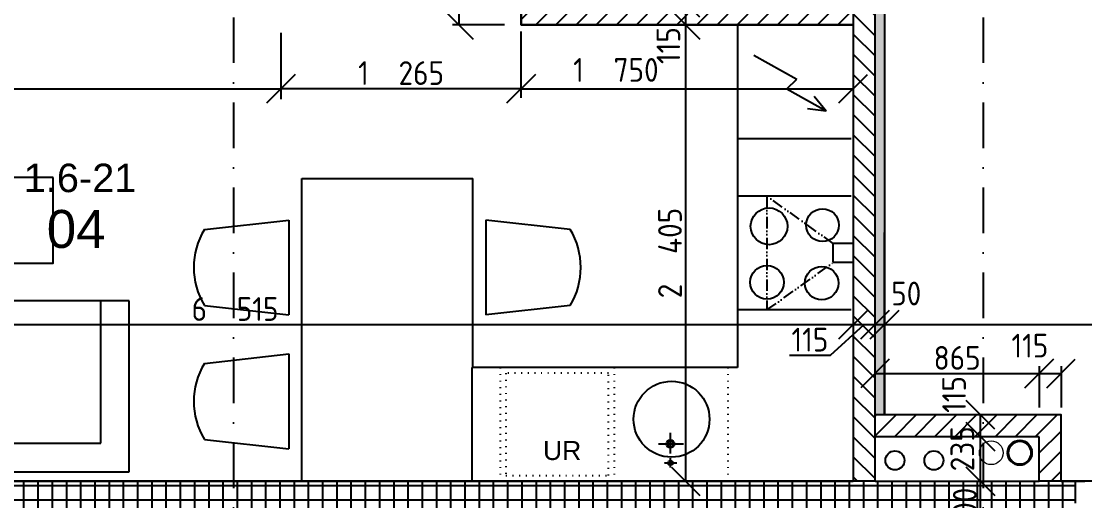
# Model space of a CAD drawing. Extents: x 4511820 to 5180432, y -1526536 to -944957.
# Drawn here: x 5030987 to 5036591, y -1318858 to -1316332 of the extents above; entities that cross this region are included whole.
import ezdxf

# ---------------------------------------------------------------- set-up
doc = ezdxf.new("R2010")
doc.units = 0
doc.header["$MEASUREMENT"] = 0
for name, pattern in [('ACAD_ISO07W100', [3.5, 0.5, -3]), ('ACAD_ISO12W100', [22, 12, -3, 0.5, -3, 0.5, -3]), ('BODKOCIARKOVANA_3', [5.6, 3, -1.3, 0, -1.3]), ('DASHED', [0.75, 0.5, -0.25])]:
    doc.linetypes.add(name, pattern=pattern)
doc.layers.get('0').update_dxf_attribs({"linetype": 'CONTINUOUS'})
doc.layers.get('Defpoints').update_dxf_attribs({"color": 61, "linetype": 'CONTINUOUS'})
for name, color, linetype in [('KÓTY', 4, 'CONTINUOUS'), ('MÚRY', 1, 'CONTINUOUS'), ('osi', 253, 'CONTINUOUS'), ('Plochy', 41, 'CONTINUOUS'), ('POPIS', 7, 'CONTINUOUS'), ('TENKÁ', 7, 'CONTINUOUS'), ('ZARIADENIE', 47, 'CONTINUOUS'), ('ZARIADENIE1', 145, 'CONTINUOUS'), ('zz-vetr', 52, 'CONTINUOUS'), ('ŠRAFY', 82, 'CONTINUOUS')]:
    doc.layers.add(name, color=color, linetype=linetype)
doc.layers.add('zz-kanal-daždová', color=136, linetype='CONTINUOUS', lineweight=40)
doc.layers.add('zz-kanal-splaskova', color=37, linetype='CONTINUOUS', lineweight=18)
doc.styles.add('ARIAL', font='arial.ttf')
doc.styles.add('STYLE1', font='isocp.shx')
doc.dimstyles.new('STANDARD-50', dxfattribs={"dimtxt": 125, "dimasz": 150, "dimexe": 10, "dimexo": 200, "dimgap": 20, "dimtad": 1, "dimdsep": 46, "dimlunit": 6, "dimtxsty": 'STYLE1', "dimblk1": 'OBLIQUE', "dimblk2": 'OBLIQUE', "dimsah": 1, "dimcen": 2.5, "dimse1": 1, "dimse2": 1, "dimadec": 0, "dimazin": 0, "dimtfac": 1, "dimtmove": 1, "dimatfit": 3, "dimldrblk": 'OBLIQUE', "dimfxl": 1, "dimtolj": 1, "dimtzin": 0, "dimarcsym": 0})

# ---------------------------------------------------------------- blocks, each defined once
blk = doc.blocks.new('SESACKA ROH1')
at = {"layer": 'ZARIADENIE', "color": 30, "ltscale": 0.25}
for p, q in [((4444944, -1318705.2), (4444944, -1317105.2)), ((4444944, -1317105.2), (4445844, -1317105.2)), ((4445094, -1318555.2), (4445094, -1317105.2)), ((4445844, -1317105.2), (4445844, -1317805.2)), ((4447444, -1317805.2), (4445844, -1317805.2)), ((4445844, -1317805.2), (4445844, -1318555.2)), ((4446569, -1317805.2), (4446569, -1318555.2)), ((4447294, -1318555.2), (4447294, -1317805.2)), ((4447444, -1318705.2), (4447444, -1317805.2)), ((4445094, -1318555.2), (4447294, -1318555.2)), ((4444944, -1318705.2), (4447444, -1318705.2))]:
    blk.add_line(p, q, dxfattribs=at)
at = {"layer": 'ZARIADENIE', "color": 45, "ltscale": 0.25}
blk.add_lwpolyline([(4447044, -1317155.2), (4446044, -1317155.2), (4446044, -1317605.2), (4447044, -1317605.2)], close=True, dxfattribs=at)
blk = doc.blocks.new('_OBLIQUE')
at = {"color": 0, "linetype": 'ByBlock'}
blk.add_line((-0.5, -0.5), (0.5, 0.5), dxfattribs=at)
blk = doc.blocks.new('*D23295')
at = {"layer": 'Defpoints', "color": 0}
for p in [(5036041.5, -1318405.2), (5036123.5, -1318405.2), (5036123.5, -1318520.2)]:
    blk.add_point(p, dxfattribs=at)
at = {"layer": 'KÓTY', "color": 0, "lineweight": -2}
blk.add_line((5036041.5, -1318520.2), (5036041.5, -1318405.2), dxfattribs=at)
at = {"layer": 'KÓTY', "color": 0, "linetype": 'ByBlock', "lineweight": -2, "xscale": 150, "yscale": 150, "zscale": 150}
for p, rotation in [((5036041.5, -1318405.2), 90), ((5036041.5, -1318520.2), 270)]:
    blk.add_blockref('_OBLIQUE', p, dxfattribs=dict(at, rotation=rotation))
at = {"layer": 'KÓTY', "color": 0, "insert": (5035902.5, -1318298), "char_height": 125, "attachment_point": 5, "rotation": 90, "style": 'STYLE1'}
blk.add_mtext('\\A1;115', dxfattribs=at)
blk = doc.blocks.new('*D23313')
at = {"layer": 'Defpoints', "color": 0}
for p in [(5035371, -1317930), (5028856, -1318700.2), (5035371, -1318700.2)]:
    blk.add_point(p, dxfattribs=at)
at = {"layer": 'KÓTY', "color": 0, "lineweight": -2}
blk.add_line((5028856, -1317930), (5035371, -1317930), dxfattribs=at)
at = {"layer": 'KÓTY', "color": 0, "linetype": 'ByBlock', "lineweight": -2, "xscale": 150, "yscale": 150, "zscale": 150, "rotation": 180}
blk.add_blockref('_OBLIQUE', (5028856, -1317930), dxfattribs=at)
at = {"layer": 'KÓTY', "color": 0, "linetype": 'ByBlock', "lineweight": -2, "xscale": 150, "yscale": 150, "zscale": 150}
blk.add_blockref('_OBLIQUE', (5035371, -1317930), dxfattribs=at)
at = {"layer": 'KÓTY', "color": 0, "insert": (5032113.5, -1317847.5), "char_height": 125, "attachment_point": 5, "style": 'STYLE1'}
blk.add_mtext('\\A1;6ﾠ515', dxfattribs=at)
blk = doc.blocks.new('*D23314')
at = {"layer": 'Defpoints', "color": 0}
for p in [(5035371, -1317930), (5035486, -1317930), (5035486, -1317930)]:
    blk.add_point(p, dxfattribs=at)
at = {"layer": 'KÓTY', "color": 0, "lineweight": -2}
for p, q in [((5035250.5, -1318091.5), (5035428.5, -1317930)), ((5035371, -1317930), (5035486, -1317930)), ((5035035.5, -1318091.5), (5035250.5, -1318091.5))]:
    blk.add_line(p, q, dxfattribs=at)
at = {"layer": 'KÓTY', "color": 0, "linetype": 'ByBlock', "lineweight": -2, "xscale": 150, "yscale": 150, "zscale": 150, "rotation": 180}
blk.add_blockref('_OBLIQUE', (5035371, -1317930), dxfattribs=at)
at = {"layer": 'KÓTY', "color": 0, "linetype": 'ByBlock', "lineweight": -2, "xscale": 150, "yscale": 150, "zscale": 150}
blk.add_blockref('_OBLIQUE', (5035486, -1317930), dxfattribs=at)
at = {"layer": 'KÓTY', "color": 0, "insert": (5035143, -1318009), "char_height": 125, "attachment_point": 5, "style": 'STYLE1'}
blk.add_mtext('\\A1;115', dxfattribs=at)
blk = doc.blocks.new('*D23315')
at = {"layer": 'Defpoints', "color": 0}
for p in [(5035486, -1317930), (5035536, -1317930), (5035536, -1317930)]:
    blk.add_point(p, dxfattribs=at)
at = {"layer": 'KÓTY', "color": 0, "lineweight": -2}
blk.add_line((5035486, -1317930), (5035536, -1317930), dxfattribs=at)
at = {"layer": 'KÓTY', "color": 0, "linetype": 'ByBlock', "lineweight": -2, "xscale": 150, "yscale": 150, "zscale": 150, "rotation": 180}
blk.add_blockref('_OBLIQUE', (5035486, -1317930), dxfattribs=at)
at = {"layer": 'KÓTY', "color": 0, "linetype": 'ByBlock', "lineweight": -2, "xscale": 150, "yscale": 150, "zscale": 150}
blk.add_blockref('_OBLIQUE', (5035536, -1317930), dxfattribs=at)
at = {"layer": 'KÓTY', "color": 0, "insert": (5035650.5, -1317766), "char_height": 125, "attachment_point": 5, "style": 'STYLE1'}
blk.add_mtext('\\A1;50', dxfattribs=at)
blk = doc.blocks.new('*D23316')
at = {"layer": 'Defpoints', "color": 0}
for p in [(5035536, -1317930), (5040541, -1317930), (5040541, -1317930)]:
    blk.add_point(p, dxfattribs=at)
at = {"layer": 'KÓTY', "color": 0, "lineweight": -2}
blk.add_line((5035536, -1317930), (5040541, -1317930), dxfattribs=at)
at = {"layer": 'KÓTY', "color": 0, "linetype": 'ByBlock', "lineweight": -2, "xscale": 150, "yscale": 150, "zscale": 150, "rotation": 180}
blk.add_blockref('_OBLIQUE', (5035536, -1317930), dxfattribs=at)
at = {"layer": 'KÓTY', "color": 0, "linetype": 'ByBlock', "lineweight": -2, "xscale": 150, "yscale": 150, "zscale": 150}
blk.add_blockref('_OBLIQUE', (5040541, -1317930), dxfattribs=at)
at = {"layer": 'KÓTY', "color": 0, "insert": (5038038.5, -1317847.5), "char_height": 125, "attachment_point": 5, "style": 'STYLE1'}
blk.add_mtext('\\A1;5ﾠ005', dxfattribs=at)
blk = doc.blocks.new('*D23317')
at = {"layer": 'Defpoints', "color": 0}
for p in [(5037041, -1312335.2), (5036721, -1318755.2), (5037016, -1318755.2)]:
    blk.add_point(p, dxfattribs=at)
at = {"layer": 'KÓTY', "color": 0, "lineweight": -2}
blk.add_line((5036721, -1312335.2), (5036721, -1318755.2), dxfattribs=at)
at = {"layer": 'KÓTY', "color": 0, "linetype": 'ByBlock', "lineweight": -2, "xscale": 150, "yscale": 150, "zscale": 150}
for p, rotation in [((5036721, -1312335.2), 90), ((5036721, -1318755.2), 270)]:
    blk.add_blockref('_OBLIQUE', p, dxfattribs=dict(at, rotation=rotation))
at = {"layer": 'KÓTY', "color": 0, "insert": (5036617.5, -1315935), "char_height": 125, "attachment_point": 5, "rotation": 90, "style": 'STYLE1'}
blk.add_mtext('\\A1;6ﾠ420', dxfattribs=at)
blk = doc.blocks.new('*D23318')
at = {"layer": 'Defpoints', "color": 0}
for p in [(5028856, -1315825.2), (5032356, -1315825.2), (5032356, -1316687)]:
    blk.add_point(p, dxfattribs=at)
at = {"layer": 'KÓTY', "color": 0, "lineweight": -2}
blk.add_line((5028856, -1316687), (5032356, -1316687), dxfattribs=at)
at = {"layer": 'KÓTY', "color": 0, "linetype": 'ByBlock', "lineweight": -2, "xscale": 150, "yscale": 150, "zscale": 150, "rotation": 180}
blk.add_blockref('_OBLIQUE', (5028856, -1316687), dxfattribs=at)
at = {"layer": 'KÓTY', "color": 0, "linetype": 'ByBlock', "lineweight": -2, "xscale": 150, "yscale": 150, "zscale": 150}
blk.add_blockref('_OBLIQUE', (5032356, -1316687), dxfattribs=at)
at = {"layer": 'KÓTY', "color": 0, "insert": (5030606, -1316604.5), "char_height": 125, "attachment_point": 5, "style": 'STYLE1'}
blk.add_mtext('\\A1;3ﾠ500', dxfattribs=at)
blk = doc.blocks.new('*D23319')
at = {"layer": 'Defpoints', "color": 0}
for p in [(5033621, -1316350.2), (5035371, -1316350.2), (5035371, -1316687)]:
    blk.add_point(p, dxfattribs=at)
at = {"layer": 'KÓTY', "color": 0, "lineweight": -2}
blk.add_line((5033621, -1316687), (5035371, -1316687), dxfattribs=at)
at = {"layer": 'KÓTY', "color": 0, "linetype": 'ByBlock', "lineweight": -2, "xscale": 150, "yscale": 150, "zscale": 150, "rotation": 180}
blk.add_blockref('_OBLIQUE', (5033621, -1316687), dxfattribs=at)
at = {"layer": 'KÓTY', "color": 0, "linetype": 'ByBlock', "lineweight": -2, "xscale": 150, "yscale": 150, "zscale": 150}
blk.add_blockref('_OBLIQUE', (5035371, -1316687), dxfattribs=at)
at = {"layer": 'KÓTY', "color": 0, "insert": (5034120.5, -1316588), "char_height": 125, "attachment_point": 5, "style": 'STYLE1'}
blk.add_mtext('\\A1;1ﾠ750', dxfattribs=at)
blk = doc.blocks.new('*D23320')
at = {"layer": 'Defpoints', "color": 0}
for p in [(5032356, -1315825.2), (5033621, -1315825.2), (5032356, -1316687)]:
    blk.add_point(p, dxfattribs=at)
at = {"layer": 'KÓTY', "color": 0, "lineweight": -2}
blk.add_line((5033621, -1316687), (5032356, -1316687), dxfattribs=at)
at = {"layer": 'KÓTY', "color": 0, "linetype": 'ByBlock', "lineweight": -2, "xscale": 150, "yscale": 150, "zscale": 150, "rotation": 180}
blk.add_blockref('_OBLIQUE', (5032356, -1316687), dxfattribs=at)
at = {"layer": 'KÓTY', "color": 0, "linetype": 'ByBlock', "lineweight": -2, "xscale": 150, "yscale": 150, "zscale": 150}
blk.add_blockref('_OBLIQUE', (5033621, -1316687), dxfattribs=at)
at = {"layer": 'KÓTY', "color": 0, "insert": (5032988.5, -1316604.5), "char_height": 125, "attachment_point": 5, "style": 'STYLE1'}
blk.add_mtext('\\A1;1ﾠ265', dxfattribs=at)
blk = doc.blocks.new('*D23330')
at = {"layer": 'Defpoints', "color": 0}
for p in [(5033736, -1316235.2), (5033486, -1316350.2), (5034488, -1316350.2)]:
    blk.add_point(p, dxfattribs=at)
at = {"layer": 'KÓTY', "color": 0, "lineweight": -2}
blk.add_line((5034488, -1316235.2), (5034488, -1316350.2), dxfattribs=at)
at = {"layer": 'KÓTY', "color": 0, "linetype": 'ByBlock', "lineweight": -2, "xscale": 150, "yscale": 150, "zscale": 150}
for p, rotation in [((5034488, -1316235.2), 90), ((5034488, -1316350.2), 270)]:
    blk.add_blockref('_OBLIQUE', p, dxfattribs=dict(at, rotation=rotation))
at = {"layer": 'KÓTY', "color": 0, "insert": (5034397, -1316459.5), "char_height": 125, "attachment_point": 5, "rotation": 90, "style": 'STYLE1'}
blk.add_mtext('\\A1;115', dxfattribs=at)
blk = doc.blocks.new('*D23331')
at = {"layer": 'Defpoints', "color": 0}
for p in [(5033621, -1316350.2), (5033371, -1318755.2), (5034488, -1318755.2)]:
    blk.add_point(p, dxfattribs=at)
at = {"layer": 'KÓTY', "color": 0, "lineweight": -2}
blk.add_line((5034488, -1316350.2), (5034488, -1318755.2), dxfattribs=at)
at = {"layer": 'KÓTY', "color": 0, "linetype": 'ByBlock', "lineweight": -2, "xscale": 150, "yscale": 150, "zscale": 150}
for p, rotation in [((5034488, -1316350.2), 90), ((5034488, -1318755.2), 270)]:
    blk.add_blockref('_OBLIQUE', p, dxfattribs=dict(at, rotation=rotation))
at = {"layer": 'KÓTY', "color": 0, "insert": (5034405.5, -1317552.7), "char_height": 125, "attachment_point": 5, "rotation": 90, "style": 'STYLE1'}
blk.add_mtext('\\A1;2ﾠ405', dxfattribs=at)
blk = doc.blocks.new('*D23387')
at = {"layer": 'Defpoints', "color": 0}
for p in [(5036041.5, -1318755.2), (5036041.5, -1318755.2), (5036041.5, -1319055.2)]:
    blk.add_point(p, dxfattribs=at)
at = {"layer": 'KÓTY', "color": 0, "lineweight": -2}
blk.add_line((5036041.5, -1319055.2), (5036041.5, -1318755.2), dxfattribs=at)
at = {"layer": 'KÓTY', "color": 0, "linetype": 'ByBlock', "lineweight": -2, "xscale": 150, "yscale": 150, "zscale": 150}
for p, rotation in [((5036041.5, -1318755.2), 90), ((5036041.5, -1319055.2), 270)]:
    blk.add_blockref('_OBLIQUE', p, dxfattribs=dict(at, rotation=rotation))
at = {"layer": 'KÓTY', "color": 0, "insert": (5035959, -1318905.2), "char_height": 125, "attachment_point": 5, "rotation": 90, "style": 'STYLE1'}
blk.add_mtext('\\A1;300', dxfattribs=at)
blk = doc.blocks.new('*D23388')
at = {"layer": 'Defpoints', "color": 0}
for p in [(5036041.5, -1318520.2), (5036041.5, -1318520.2), (5036041.5, -1318755.2)]:
    blk.add_point(p, dxfattribs=at)
at = {"layer": 'KÓTY', "color": 0, "lineweight": -2}
blk.add_line((5036041.5, -1318755.2), (5036041.5, -1318520.2), dxfattribs=at)
at = {"layer": 'KÓTY', "color": 0, "linetype": 'ByBlock', "lineweight": -2, "xscale": 150, "yscale": 150, "zscale": 150}
for p, rotation in [((5036041.5, -1318520.2), 90), ((5036041.5, -1318755.2), 270)]:
    blk.add_blockref('_OBLIQUE', p, dxfattribs=dict(at, rotation=rotation))
at = {"layer": 'KÓTY', "color": 0, "insert": (5035946, -1318584), "char_height": 125, "attachment_point": 5, "rotation": 90, "style": 'STYLE1'}
blk.add_mtext('\\A1;235', dxfattribs=at)
blk = doc.blocks.new('*D23389')
at = {"layer": 'Defpoints', "color": 0}
for p in [(5036351, -1318187.5), (5035486, -1318535.2), (5036351, -1318520.2)]:
    blk.add_point(p, dxfattribs=at)
at = {"layer": 'KÓTY', "color": 0, "lineweight": -2}
blk.add_line((5035486, -1318187.5), (5036351, -1318187.5), dxfattribs=at)
at = {"layer": 'KÓTY', "color": 0, "linetype": 'ByBlock', "lineweight": -2, "xscale": 150, "yscale": 150, "zscale": 150, "rotation": 180}
blk.add_blockref('_OBLIQUE', (5035486, -1318187.5), dxfattribs=at)
at = {"layer": 'KÓTY', "color": 0, "linetype": 'ByBlock', "lineweight": -2, "xscale": 150, "yscale": 150, "zscale": 150}
blk.add_blockref('_OBLIQUE', (5036351, -1318187.5), dxfattribs=at)
at = {"layer": 'KÓTY', "color": 0, "insert": (5035918.5, -1318105), "char_height": 125, "attachment_point": 5, "style": 'STYLE1'}
blk.add_mtext('\\A1;865', dxfattribs=at)
blk = doc.blocks.new('*D23390')
at = {"layer": 'Defpoints', "color": 0}
for p in [(5036466, -1318187.5), (5036351, -1318520.2), (5036466, -1318520.2)]:
    blk.add_point(p, dxfattribs=at)
at = {"layer": 'KÓTY', "color": 0, "lineweight": -2}
blk.add_line((5036351, -1318187.5), (5036466, -1318187.5), dxfattribs=at)
at = {"layer": 'KÓTY', "color": 0, "linetype": 'ByBlock', "lineweight": -2, "xscale": 150, "yscale": 150, "zscale": 150, "rotation": 180}
blk.add_blockref('_OBLIQUE', (5036351, -1318187.5), dxfattribs=at)
at = {"layer": 'KÓTY', "color": 0, "linetype": 'ByBlock', "lineweight": -2, "xscale": 150, "yscale": 150, "zscale": 150}
blk.add_blockref('_OBLIQUE', (5036466, -1318187.5), dxfattribs=at)
at = {"layer": 'KÓTY', "color": 0, "insert": (5036302, -1318040.5), "char_height": 125, "attachment_point": 5, "style": 'STYLE1'}
blk.add_mtext('\\A1;115', dxfattribs=at)
blk = doc.blocks.new('*D23400')
at = {"layer": 'Defpoints', "color": 0}
for p in [(5033621, -1315735.2), (5033293, -1316350.2), (5033621, -1316350.2)]:
    blk.add_point(p, dxfattribs=at)
at = {"layer": 'KÓTY', "color": 0, "lineweight": -2}
blk.add_line((5033293, -1315735.2), (5033293, -1316350.2), dxfattribs=at)
at = {"layer": 'KÓTY', "color": 0, "linetype": 'ByBlock', "lineweight": -2, "xscale": 150, "yscale": 150, "zscale": 150}
for p, rotation in [((5033293, -1315735.2), 90), ((5033293, -1316350.2), 270)]:
    blk.add_blockref('_OBLIQUE', p, dxfattribs=dict(at, rotation=rotation))
at = {"layer": 'KÓTY', "color": 0, "insert": (5033210.5, -1316042.7), "char_height": 125, "attachment_point": 5, "rotation": 90, "style": 'STYLE1'}
blk.add_mtext('\\A1;615', dxfattribs=at)

msp = doc.modelspace()

# ---------------------------------------------------------------- hatches: boundary and pattern name
at = {"layer": 'ŠRAFY', "ltscale": 0.25}
h = msp.add_hatch(dxfattribs=at)
h.set_pattern_fill('ANSI31', color=256, scale=600, angle=90, style=0)
h.set_pattern_definition([(135, (-2976355.03, 23031.926), (-53.0330086, -53.0330086), [])])
h.paths.add_polyline_path([(5035371, -1315635.191), (5035371, -1316235.191), (5035371, -1316350.191), (5035371, -1318755.191), (5035486, -1318755.191), (5035486, -1318535.191), (5035486, -1315635.191)])
at = {"layer": 'ŠRAFY'}
h = msp.add_hatch(dxfattribs=at)
h.set_pattern_fill('DOTS', color=256, scale=250, angle=90)
h.set_pattern_definition([(90, (-71441.844, -199631), (-15.625, 7.8125), [0, -15.625])])
h.paths.add_polyline_path([(5035536, -1318405.191), (5035536, -1315635.191), (5035486, -1315635.191), (5035486, -1318405.191)])
at = {"layer": 'ŠRAFY', "ltscale": 0.25}
h = msp.add_hatch(dxfattribs=at)
h.set_pattern_fill('ANSI31', color=256, scale=600, style=0)
h.set_pattern_definition([(45, (515270.5, 128041), (-53.0330086, 53.0330086), [])])
h.paths.add_polyline_path([(5033621, -1315735.191), (5033621, -1316350.191), (5035371, -1316350.191), (5035371, -1316235.191), (5033736, -1316235.191), (5033736, -1315735.191)])
h = msp.add_hatch(dxfattribs=at)
h.set_pattern_fill('ANSI31', color=256, scale=600, style=0)
h.set_pattern_definition([(45, (515270.5, 128436.5), (-53.0330086, 53.0330086), [])])
h.paths.add_polyline_path([(5035486, -1318520.191), (5036351, -1318520.191), (5036351, -1318755.191), (5036466, -1318755.191), (5036466, -1318405.191), (5035536, -1318405.191), (5035486, -1318405.191)])
h.paths.add_polyline_path([(5035777.5, -1318416.75), (5035777.5, -1318179.25), (5036027.5, -1318179.25), (5036027.5, -1318416.75)], flags=9)
h = msp.add_hatch(dxfattribs=at)
h.set_pattern_fill('ANSI37', color=256, scale=600, angle=45)
h.set_pattern_definition([(90, (-3307273.674, 493071.734), (-75, 1e-14), []), (180, (-3307273.674, 493071.734), (-1e-14, -75), [])])
h.paths.add_polyline_path([(5036351, -1318755.191), (5036236, -1318755.191), (5035486, -1318755.191), (5035371, -1318755.191), (5034711, -1318755.191), (5034111, -1318755.191), (5033511, -1318755.191), (5033361, -1318755.191), (5028856, -1318755.191), (5028681, -1318755.191), (5027241, -1318755.191), (5027241, -1319055.191), (5028681, -1319055.191), (5028856, -1319055.191), (5033366, -1319055.191), (5033941, -1319055.191), (5034191, -1319055.191), (5034291, -1319055.191), (5034541, -1319055.191), (5034991, -1319055.191), (5035641, -1319055.191), (5035756, -1319055.191), (5036491, -1319055.191), (5036491, -1318870.191), (5036541, -1318870.191), (5036541, -1318755.191), (5036466, -1318755.191)])

# ---------------------------------------------------------------- linework, layer by layer
at = {"layer": 'KÓTY'}
for p, q in [((5033533.5, -1316350.191), (5033260, -1316350.191)), ((5032356, -1316742.307), (5032356, -1316392.307)), ((5033621, -1316734.855), (5033621, -1316384.855)), ((5036351, -1318149), (5036351, -1318366.691)), ((5036466, -1318149), (5036466, -1318366.691))]:
    msp.add_line(p, q, dxfattribs=at)
at = {"layer": 'MÚRY', "ltscale": 0.25}
for p, q in [((5035536, -1315535.191), (5035536, -1318405.191)), ((5033621, -1316350.191), (5033621, -1315735.191)), ((5035371, -1316350.191), (5033621, -1316350.191)), ((5035371, -1316350.191), (5035371, -1318755.191))]:
    msp.add_line(p, q, dxfattribs=at)
at = {"layer": 'MÚRY'}
for p, q in [((5036466, -1318405.191), (5035536, -1318405.191)), ((5036466, -1318755.191), (5036466, -1318405.191)), ((5036351, -1318520.191), (5035486, -1318520.191)), ((5035486, -1318755.191), (5035486, -1318520.191)), ((5035486, -1318755.191), (5035486, -1318535.191)), ((5036351, -1318755.191), (5036351, -1318520.191)), ((5028856, -1318755.191), (5035371, -1318755.191)), ((5035486, -1318755.191), (5036236, -1318755.191)), ((5035486, -1318755.191), (5036351, -1318755.191)), ((5036466, -1318755.191), (5036591, -1318755.191))]:
    msp.add_line(p, q, dxfattribs=at)
at = {"layer": 'osi', "linetype": 'BODKOCIARKOVANA_3', "ltscale": 80}
for p, q in [((5032106, -1310038), (5032106, -1347555.191)), ((5036056, -1310038), (5036056, -1347555.191))]:
    msp.add_line(p, q, dxfattribs=at)
at = {"layer": 'Plochy'}
for points in [[(5035541, -1312635.191), (5037481, -1312635.191), (5037481, -1313835.191), (5037201, -1313835.191), (5037201, -1314935.191), (5037166, -1314935.191), (5037166, -1315135.191), (5038591, -1315135.191), (5038591, -1316935.191), (5040541, -1316935.191), (5040541, -1318755.191), (5036466, -1318755.191), (5036466, -1318405.191), (5035536, -1318405.191)], [(5028856, -1315825.191), (5032356, -1315825.191), (5032356, -1315710.191), (5031956, -1315710.191), (5031956, -1314635.191), (5033621, -1314635.191), (5033621, -1316350.191), (5035371, -1316350.191), (5035371, -1318755.191), (5028856, -1318755.191)]]:
    msp.add_lwpolyline(points, close=True, dxfattribs=at)
at = {"layer": 'TENKÁ'}
for p, q in [((5035486, -1318520.191), (5035486, -1315535.191)), ((5035371, -1316235.191), (5035371, -1316350.191)), ((5035536, -1318405.191), (5035486, -1318405.191)), ((5035486, -1318755.191), (5035371, -1318755.191)), ((5036466, -1318755.191), (5036351, -1318755.191)), ((5036541, -1318755.191), (5036541, -1318870.191))]:
    msp.add_line(p, q, dxfattribs=at)
at = {"layer": 'ZARIADENIE', "color": 45, "ltscale": 0.25}
for p, q in [((5032466, -1318760.191), (5032466, -1317160.191)), ((5032466, -1317160.191), (5033366, -1317160.191)), ((5033366, -1318155.191), (5033366, -1317160.191)), ((5031952.264, -1317428.695), (5032396.392, -1317378.695)), ((5032396.392, -1317378.695), (5032396.392, -1317878.695)), ((5033879.736, -1317428.695), (5033435.608, -1317378.695)), ((5033435.608, -1317378.695), (5033435.608, -1317878.695)), ((5031952.264, -1317828.695), (5032396.392, -1317878.695)), ((5033879.736, -1317828.695), (5033435.608, -1317878.695)), ((5031952.264, -1318134.352), (5032396.392, -1318084.352)), ((5032396.392, -1318084.352), (5032396.392, -1318584.352)), ((5031952.264, -1318534.352), (5032396.392, -1318584.352))]:
    msp.add_line(p, q, dxfattribs=at)
for centre, start, end in [((5032282.287, -1317628.695), 148.783386, 211.216614), ((5033549.713, -1317628.695), 328.783386, 31.216614), ((5032282.287, -1318334.352), 148.783386, 211.216614)]:
    msp.add_arc(centre, 385.896, start, end, dxfattribs=at)
at = {"layer": 'ZARIADENIE1', "color": 8, "ltscale": 0.25}
for p, q in [((5034761, -1316350.191), (5034761, -1318155.191)), ((5035361, -1316950.191), (5034761, -1316950.191)), ((5035361, -1317252.691), (5034761, -1317252.691)), ((5035361, -1317252.691), (5034761, -1317252.691)), ((5035361, -1317252.691), (5034761, -1317252.691)), ((5035266, -1317602.691), (5035266, -1317502.691)), ((5035366, -1317502.691), (5035266, -1317502.691)), ((5035366, -1317602.691), (5035266, -1317602.691)), ((5035361, -1317852.691), (5034761, -1317852.691)), ((5035361, -1317852.691), (5034761, -1317852.691)), ((5034761, -1318155.191), (5033361, -1318155.191)), ((5033361, -1318155.191), (5033361, -1318755.191))]:
    msp.add_line(p, q, dxfattribs=at)
at = {"layer": 'ZARIADENIE1', "color": 8}
for p, q in [((5034847.488, -1316510.339), (5035073.814, -1316636.266)), ((5035020.943, -1316688.099), (5035073.814, -1316636.266)), ((5035020.943, -1316688.099), (5035228.918, -1316803.816)), ((5035165.64, -1316726.266), (5035228.918, -1316803.816)), ((5035129.661, -1316790.931), (5035228.918, -1316803.816))]:
    msp.add_line(p, q, dxfattribs=at)
at = {"layer": 'ZARIADENIE1', "color": 8, "linetype": 'ACAD_ISO12W100', "ltscale": 5}
for p, q in [((5035266, -1317502.691), (5034916, -1317252.691)), ((5034916, -1317252.691), (5034916, -1317852.691)), ((5034916, -1317852.691), (5035266, -1317602.691))]:
    msp.add_line(p, q, dxfattribs=at)
at = {"layer": 'ZARIADENIE1', "color": 8, "linetype": 'ACAD_ISO07W100', "ltscale": 10}
for p, q in [((5033511, -1318155.191), (5033511, -1318755.191)), ((5034111, -1318155.191), (5034111, -1318755.191)), ((5034711, -1318155.191), (5034711, -1318755.191))]:
    msp.add_line(p, q, dxfattribs=at)
at = {"layer": 'ZARIADENIE1', "color": 8, "linetype": 'DASHED'}
for p, q in [((5034408.027, -1318609.087), (5034408.027, -1318499.542)), ((5034345.039, -1318558.423), (5034476.493, -1318558.423)), ((5034408.027, -1318683.493), (5034408.027, -1318631.459)), ((5034375.164, -1318658.845), (5034440.891, -1318658.845))]:
    msp.add_line(p, q, dxfattribs=at)
at = {"layer": 'ZARIADENIE1', "color": 8, "linetype": 'ACAD_ISO07W100', "ltscale": 10}
msp.add_lwpolyline([(5034081, -1318725.191), (5034081, -1318185.191), (5033541, -1318185.191), (5033541, -1318725.191)], close=True, dxfattribs=at)
at = {"layer": 'ZARIADENIE1', "color": 8, "ltscale": 0.25}
for centre, radius in [((5034927.446, -1317411.889), 96.805), ((5035209.443, -1317405.567), 86.283), ((5034916.924, -1317706.848), 88.387), ((5035205.235, -1317711.242), 88.387), ((5034413.876, -1318428.279), 200)]:
    msp.add_circle(centre, radius, dxfattribs=at)
at = {"layer": 'ZARIADENIE1', "color": 8, "linetype": 'Continuous'}
for centre, radius in [((5034407.754, -1318558.155), 20.877), ((5034408.027, -1318558.423), 14.781)]:
    msp.add_circle(centre, radius, dxfattribs=at)
at = {"layer": 'ZARIADENIE1', "color": 8, "linetype": 'DASHED'}
msp.add_circle((5034407.714, -1318658.846), 12.931, dxfattribs=at)
at = {"layer": 'zz-kanal-daždová'}
msp.add_circle((5036248.5, -1318605.191), 62.5, dxfattribs=at)
at = {"layer": 'zz-kanal-splaskova'}
msp.add_circle((5036098.5, -1318605.191), 62.5, dxfattribs=at)
at = {"layer": 'zz-vetr'}
for centre in [(5035591, -1318645.191), (5035796, -1318645.191)]:
    msp.add_circle(centre, 50, dxfattribs=at)

# ---------------------------------------------------------------- block references
at = {"layer": 'Plochy', "color": 2}
msp.add_blockref('SESACKA ROH1', (584112, 0), dxfattribs=at)

# ---------------------------------------------------------------- texts
at = {"layer": 'POPIS', "lineweight": 40, "ltscale": 0.25, "style": 'ARIAL'}
for s, height, p in [('1.6-21', 150, (5030999.769, -1317231.77)), ('04', 200, (5031121.311, -1317525.77))]:
    msp.add_text(s, height=height, dxfattribs=at).set_placement(p)
at = {"layer": 'ZARIADENIE1', "color": 8, "linetype": 'ACAD_ISO07W100', "ltscale": 10, "style": 'ARIAL'}
msp.add_text('UR', height=100, dxfattribs=at).set_placement((5033736.331, -1318643.087))

# ---------------------------------------------------------------- dimensions: what is measured, and where the dimension line sits
at = {"layer": 'KÓTY'}
for base, p1, p2, picture, middle in [((5036721, -1318755.191), (5037041, -1312335.191), (5037016, -1318755.191), '*D23317', (5036700, -1315935)), ((5034488, -1316350.191), (5033736, -1316235.191), (5033486, -1316350.191), '*D23330', (5034479.5, -1316459.5)), ((5036041.5, -1318405.191), (5036123.5, -1318520.191), (5036123.5, -1318405.191), '*D23295', (5035985, -1318298))]:
    dim = msp.add_linear_dim(base=base, p1=p1, p2=p2, angle=90, dimstyle='STANDARD-50', dxfattribs=at)
    dim.commit()
    dim.dimension.update_dxf_attribs({"geometry": picture, "text_midpoint": middle, "dimtype": 160})
for base, p1, p2, picture, middle in [((5033293, -1316350.191), (5033621, -1315735.191), (5033621, -1316350.191), '*D23400', (5033210.5, -1316042.691)), ((5034488, -1318755.191), (5033621, -1316350.191), (5033371, -1318755.191), '*D23331', (5034405.457, -1317552.691))]:
    dim = msp.add_linear_dim(base=base, p1=p1, p2=p2, angle=90, dimstyle='STANDARD-50', dxfattribs=at)
    dim.commit()
    dim.dimension.update_dxf_attribs({"geometry": picture, "text_midpoint": middle})
for base, p1, p2, picture, middle in [((5032356, -1316687), (5028856, -1315825.191), (5032356, -1315825.191), '*D23318', (5030606, -1316604.457)), ((5032356, -1316687), (5033621, -1315825.191), (5032356, -1315825.191), '*D23320', (5032988.5, -1316604.457)), ((5035371, -1317930), (5028856, -1318700.191), (5035371, -1318700.191), '*D23313', (5032113.5, -1317847.457)), ((5040541, -1317930), (5035536, -1317930), (5040541, -1317930), '*D23316', (5038038.5, -1317847.457))]:
    dim = msp.add_linear_dim(base=base, p1=p1, p2=p2, dimstyle='STANDARD-50', dxfattribs=at)
    dim.commit()
    dim.dimension.update_dxf_attribs({"geometry": picture, "text_midpoint": middle})
for base, p1, p2, picture, middle in [((5035371, -1316687), (5033621, -1316350.191), (5035371, -1316350.191), '*D23319', (5034120.5, -1316670.5)), ((5035536, -1317930), (5035486, -1317930), (5035536, -1317930), '*D23315', (5035650.5, -1317848.5)), ((5035486, -1317930), (5035371, -1317930), (5035486, -1317930), '*D23314', (5035230.5, -1318091.5))]:
    dim = msp.add_linear_dim(base=base, p1=p1, p2=p2, dimstyle='STANDARD-50', dxfattribs=at)
    dim.commit()
    dim.dimension.update_dxf_attribs({"geometry": picture, "text_midpoint": middle, "dimtype": 160})
dim = msp.add_linear_dim(base=(5036466, -1318187.5), p1=(5036351, -1318520.191), p2=(5036466, -1318520.191), dimstyle='STANDARD-50', override={"dimtxsty": 'STYLE1', "dimldrblk": 'OBLIQUE'}, dxfattribs=at)
dim.commit()
dim.dimension.update_dxf_attribs({"geometry": '*D23390', "text_midpoint": (5036302, -1318123), "dimtype": 160})
dim = msp.add_linear_dim(base=(5036351, -1318187.5), p1=(5035486, -1318535.191), p2=(5036351, -1318520.191), dimstyle='STANDARD-50', override={"dimtxsty": 'STYLE1', "dimldrblk": 'OBLIQUE'}, dxfattribs=at)
dim.commit()
dim.dimension.update_dxf_attribs({"geometry": '*D23389', "text_midpoint": (5035918.5, -1318105)})
dim = msp.add_linear_dim(base=(5036041.5, -1318520.191), p1=(5036041.5, -1318755.191), p2=(5036041.5, -1318520.191), angle=90, dimstyle='STANDARD-50', override={"dimtxsty": 'STYLE1', "dimldrblk": 'OBLIQUE'}, dxfattribs=at)
dim.commit()
dim.dimension.update_dxf_attribs({"geometry": '*D23388', "text_midpoint": (5036028.5, -1318584), "dimtype": 160})
dim = msp.add_linear_dim(base=(5036041.5, -1318755.191), p1=(5036041.5, -1319055.191), p2=(5036041.5, -1318755.191), angle=90, dimstyle='STANDARD-50', override={"dimtxsty": 'STYLE1', "dimldrblk": 'OBLIQUE'}, dxfattribs=at)
dim.commit()
dim.dimension.update_dxf_attribs({"geometry": '*D23387', "text_midpoint": (5035959, -1318905.191)})

doc.saveas('drawing.dxf')
